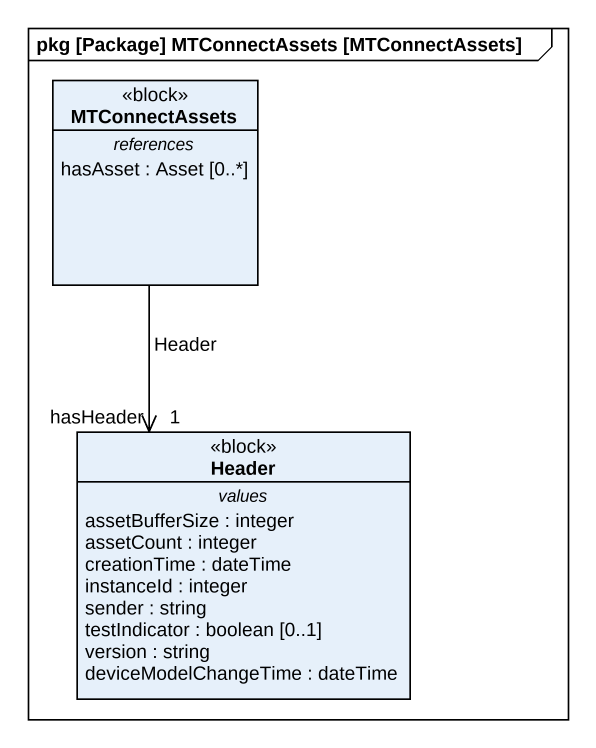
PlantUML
@startuml
mainframe pkg [Package] MTConnectAssets [MTConnectAssets]
hide circle
hide empty members
class MTConnectAssets <<block>> {
  -- references --
  hasAsset : Asset [0..*]
}
class "Header" as Header_ <<block>> {
  -- values --
  assetBufferSize : integer
  assetCount : integer
  creationTime : dateTime
  instanceId : integer
  sender : string
  testIndicator : boolean [0..1]
  version : string
  deviceModelChangeTime : dateTime
}
MTConnectAssets --> "hasHeader\n1" Header_ : Header
@enduml
